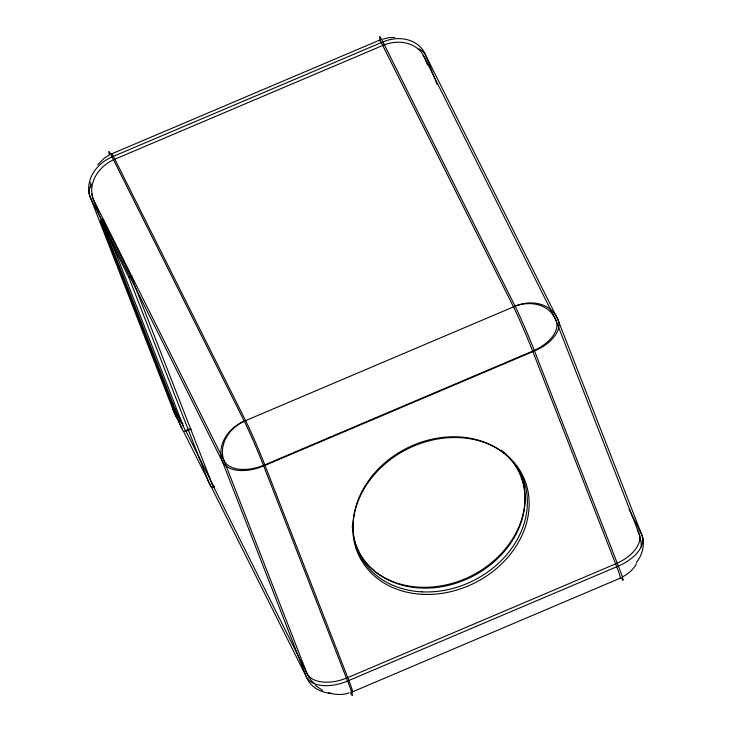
<?xml version="1.0" encoding="UTF-8"?>
<svg xmlns="http://www.w3.org/2000/svg" width="732" height="732" viewBox="0 0 732 732"><rect width="100%" height="100%" fill="white"/><g stroke="black" fill="none" stroke-linecap="round" stroke-linejoin="round"><path stroke-width="1.1" d="M636.492 563.759C633.39 569.295 628.66 573.696 623.033 576.569M97.621 164.792L104.42 158.085L108.867 155.303M111.694 153.857L379.579 40.123M331.569 693.314A35.063 28.823 -26.6 0 1 306.369 676.871L183.558 431.477A31.604 25.977 -26.6 0 1 180.804 426.5L100.668 220.945L103.734 219.646M100.668 220.945L128.676 276.952L131.742 275.653M183.558 431.477L189.533 428.934M92.122 193.943A34.678 19.691 -21.3 0 0 93.321 199.324L176.266 412.089L183.339 426.216A34.678 28.502 -26.6 0 0 186.056 431.258L191.235 429.062M214.558 486.213L211.566 487.475A31.604 25.977 -26.6 0 1 208.821 482.507L128.676 276.952M352.421 691.877L620.306 578.143M382.854 39.153L388.729 37.661L394.768 37.488M349.146 692.847C342.402 695.327 335.119 694.677 328.284 692.948M322.656 690.514L315.3 685.335M629.026 509.198L641.68 534.506A35.063 28.823 -26.6 0 1 636.52 562.368M637.151 529.611L638.679 532.676A34.678 28.502 -26.6 0 1 640.326 541.113M620.059 577.951A34.678 1.491 67 0 0 615.621 563.878L532.676 351.113A34.678 1.491 67 0 0 513.471 306.854L382.726 45.457A34.678 1.491 67 0 0 379.515 40.754M351.799 691.182A34.678 1.491 67 0 0 347.746 677.612L264.792 464.847A34.678 1.491 67 0 0 245.586 420.589L114.842 159.192A34.678 1.491 67 0 0 111.63 154.489M186.056 431.258L214.33 487.777A34.678 28.502 -26.6 0 1 211.603 482.736L130.726 275.296L102.462 218.776L183.339 426.216M211.603 482.736L307.019 673.486A34.678 28.502 -26.6 0 0 314.678 683.688M182.058 428.339L174.179 412.592L90.32 197.494A35.063 19.91 -21.3 0 1 91.024 184.775M434.954 79.029L425.631 55.129A35.063 19.91 -21.3 0 0 418.841 48.861M435.357 80.062L436.977 84.226M427.47 64.892L424.981 58.514A34.678 19.691 -21.3 0 0 422.84 55.522M641.049 540.866L641.287 546.932M90.731 182.25L90.731 187.264M173.429 403.762A35.063 19.91 -21.3 0 0 174.179 412.592A35.063 28.823 -26.6 0 0 182.881 423.618M501.438 450.363A89.341 73.438 -26.6 0 1 476.779 574.089A89.341 73.438 -26.6 0 1 353.318 534.973M352.678 530.764A89.341 73.438 -26.6 0 1 352.284 525.393M621.322 577.777A35.063 1.51 67 0 0 618.375 566.056L534.506 350.948A35.063 1.51 67 0 0 515.09 306.205L382.909 41.925A35.063 1.51 67 0 0 380.411 39.903M350.482 692.765A35.063 1.51 67 0 0 347.544 681.044L263.676 465.936A35.063 1.51 67 0 0 244.259 421.193L112.078 156.913A35.063 1.51 67 0 0 109.58 154.891M518.046 468.453A90.164 74.115 -26.6 0 1 469.157 576.926A90.164 74.115 -26.6 0 1 355.386 545.962M245.586 420.589A34.678 28.502 -26.6 0 0 224.065 460.73L307.019 673.486A34.678 19.691 -21.3 0 0 347.746 677.612L615.621 563.878A34.678 19.691 -21.3 0 0 638.679 532.676L555.734 319.911L424.981 58.514A34.678 28.502 -26.6 0 0 382.726 45.457L114.842 159.192A34.678 28.502 -26.6 0 0 93.321 199.324L224.065 460.73A34.678 19.691 -21.3 0 0 264.792 464.847L532.676 351.113A34.678 19.691 -21.3 0 0 555.734 319.911A34.678 28.502 -26.6 0 0 513.471 306.854M180.356 418.878A34.678 28.502 -26.6 0 1 176.266 412.089A34.678 19.691 -21.3 0 1 175.195 408.648M382.909 41.925L112.078 156.913A35.063 28.823 -26.6 0 0 90.32 197.494L222.501 461.773L306.369 676.871A35.063 19.91 -21.3 0 0 347.544 681.044L618.375 566.056A35.063 19.91 -21.3 0 0 641.68 534.506L557.821 319.408L425.631 55.129A35.063 28.823 -26.6 0 0 382.909 41.925M515.09 306.205L244.259 421.193A35.063 28.823 -26.6 0 0 222.501 461.773A35.063 19.91 -21.3 0 0 263.676 465.936L534.506 350.948A35.063 19.91 -21.3 0 0 557.821 319.408A35.063 28.823 -26.6 0 0 515.09 306.205M422.712 594.338A91.152 74.929 -26.6 0 0 524.853 480.402A91.152 74.929 -26.6 0 0 375.507 473.247A91.152 74.929 -26.6 0 0 422.712 594.338M422.099 591.849A90.164 74.115 -26.6 0 0 523.124 479.158A90.164 74.115 -26.6 0 0 375.406 472.085A90.164 74.115 -26.6 0 0 422.099 591.849"/></g></svg>
